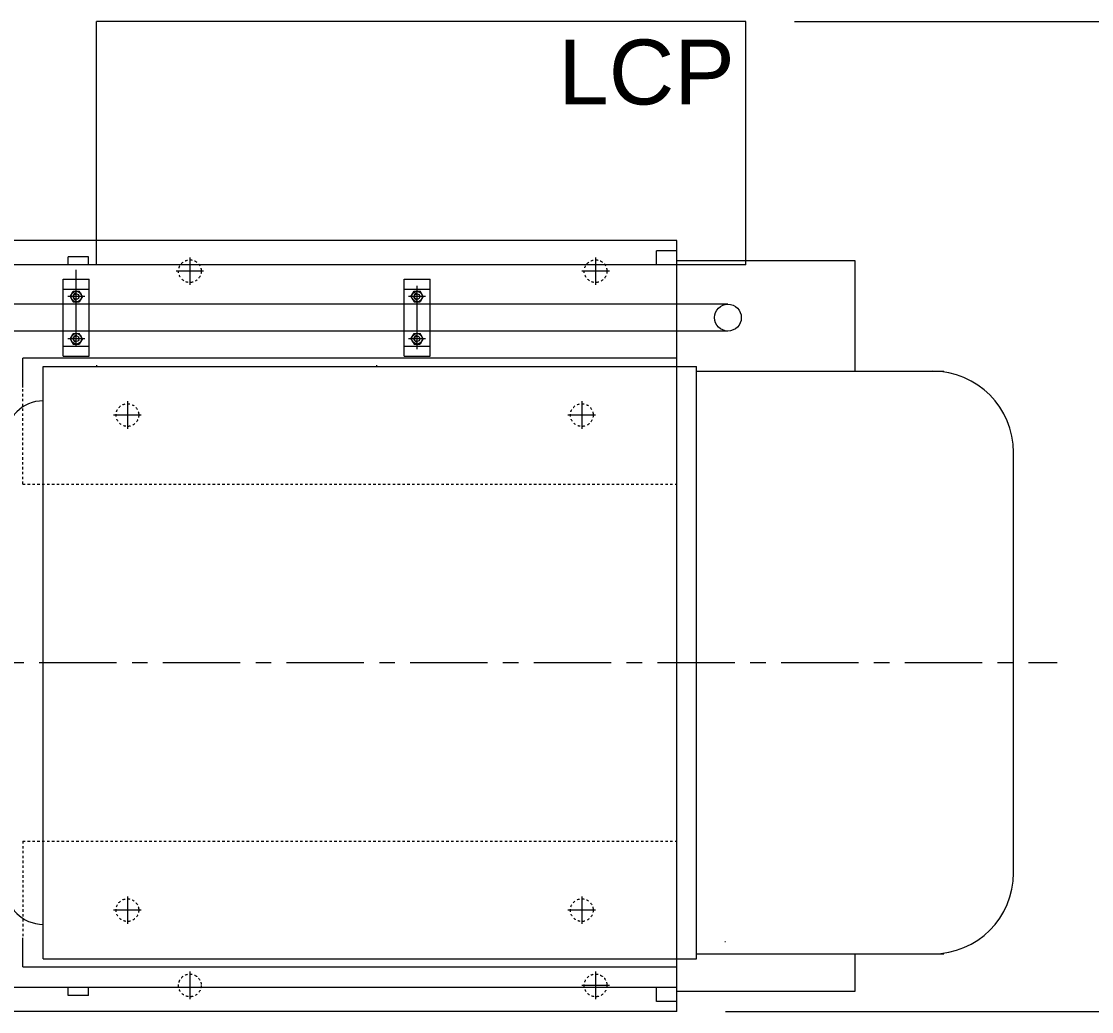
# Model space of a CAD drawing. Header units: inches. Extents: x 0 to 22015, y 0 to 16774.
# Drawn here: x 19203 to 20522, y 5667 to 6887 of the extents above; entities that cross this region are included whole.
import ezdxf

# ---------------------------------------------------------------- set-up
doc = ezdxf.new("R2010")
doc.units = ezdxf.units.IN
doc.header["$MEASUREMENT"] = 0
doc.linetypes.add('CENTER', pattern=[50.8, 31.75, -6.35, 6.35, -6.35])
doc.linetypes.add('EB_DASH', pattern=[6, 3, -3])
doc.layers.get('Defpoints').update_dxf_attribs({"lineweight": 5})
for name, color, linetype, lineweight in [('06___ANNOTATIONS', 7, 'Continuous', 5), ('CAXA0', 7, 'Continuous', 5), ('CAXA1', 5, 'CENTER', 5), ('CAXA2', 6, 'EB_DASH', 5)]:
    doc.layers.add(name, color=color, linetype=linetype, lineweight=lineweight)
doc.styles.add('Roman', font='arial.ttf')
doc.styles.get("Standard").update_dxf_attribs({"font": 'arial.ttf'})
doc.dimstyles.new('ISO-25', dxfattribs={"dimscale": 30, "dimtxt": 1.5, "dimasz": 1.5, "dimexe": 2, "dimexo": 2, "dimtad": 1, "dimtih": 1, "dimtoh": 1, "dimdec": 1, "dimlfac": 0.03937, "dimdsep": 46, "dimtxsty": 'Standard', "dimcen": 2.5, "dimclrd": 7, "dimclre": 7, "dimclrt": 7, "dimadec": 0, "dimazin": 0, "dimtfac": 1, "dimtdec": 1, "dimtmove": 0, "dimatfit": 3, "dimfxl": 1, "dimlwd": 5, "dimlwe": 5, "dimarcsym": 0})

# ---------------------------------------------------------------- blocks, each defined once
blk = doc.blocks.new('*D44')
at = {"color": 7, "linetype": 'Continuous', "lineweight": 5, "transparency": 16777216}
for p, q in [((20155.3, 6887.1), (20828.7, 6887.1)), ((20768.7, 6842.1), (20768.7, 6284.6)), ((20768.7, 5712.1), (20768.7, 6078.6)), ((20070.3, 5667.1), (20828.7, 5667.1))]:
    blk.add_line(p, q, dxfattribs=at)
at = {"color": 7, "transparency": 16777216}
for points in [[(20761.2, 6842.1), (20776.2, 6842.1), (20768.7, 6887.1)], [(20761.2, 5712.1), (20776.2, 5712.1), (20768.7, 5667.1)]]:
    blk.add_solid(points, dxfattribs=at)
at = {"layer": 'Defpoints', "color": 0, "transparency": 16777216}
for p in [(20095.3, 6887.1), (20010.3, 5667.1), (20768.7, 5667.1)]:
    blk.add_point(p, dxfattribs=at)
at = {"color": 7, "lineweight": 5, "transparency": 16777216, "insert": (20768.7, 6181.6), "char_height": 165, "attachment_point": 5, "style": 'Roman'}
blk.add_mtext('48', dxfattribs=at)

msp = doc.modelspace()

# ---------------------------------------------------------------- linework, layer by layer
at = {"layer": 'CAXA0', "color": 7, "linetype": 'Continuous', "lineweight": 5}
for p, q in [((19295.28, 6587.06), (19295.28, 6887.07)), ((20095.28, 6887.07), (19295.28, 6887.07)), ((20095.28, 6587.07), (20095.28, 6887.07)), ((20010.28, 6617.07), (18310.28, 6617.07)), ((19710.28, 6617.07), (19544.77, 6617.07)), ((20010.28, 5667.07), (20010.28, 6617.07)), ((19260.28, 6587.07), (19260.28, 6597.07)), ((19285.28, 6597.07), (19260.28, 6597.07)), ((19285.28, 6587.07), (19285.28, 6597.07)), ((19985.28, 6587.07), (19985.28, 6604.57)), ((20010.28, 6604.57), (19985.28, 6604.57)), ((20070.28, 6587.07), (18673.49, 6587.07)), ((19710.28, 6587.07), (18673.49, 6587.07)), ((20230.28, 6592.06), (20010.28, 6592.06)), ((20095.28, 6587.07), (20070.28, 6587.07)), ((20230.28, 6456.07), (20230.28, 6592.06)), ((19254.29, 6474.57), (19254.29, 6569.57)), ((19254.29, 6569.57), (19286.29, 6569.57)), ((19286.29, 6474.57), (19286.29, 6569.57)), ((19674.29, 6569.57), (19706.29, 6569.57)), ((19674.29, 6474.57), (19674.29, 6569.57)), ((19706.29, 6474.57), (19706.29, 6569.57)), ((19254.29, 6557.07), (19286.29, 6557.07)), ((19674.29, 6557.07), (19706.29, 6557.07)), ((19262.78, 6548.07), (19266.54, 6554.57)), ((19262.78, 6548.07), (19266.54, 6541.57)), ((19266.54, 6554.57), (19274.04, 6554.57)), ((19277.79, 6548.07), (19274.04, 6554.57)), ((19277.79, 6548.07), (19274.04, 6541.57)), ((19682.78, 6548.07), (19686.54, 6554.57)), ((19682.78, 6548.07), (19686.54, 6541.57)), ((19686.54, 6554.57), (19694.04, 6554.57)), ((19697.79, 6548.07), (19694.04, 6554.57)), ((19697.79, 6548.07), (19694.04, 6541.57)), ((20073.4, 6538.57), (18950.27, 6538.57)), ((19266.54, 6541.57), (19274.04, 6541.57)), ((19686.54, 6541.57), (19694.04, 6541.57)), ((20073.4, 6505.57), (18950.27, 6505.57)), ((19262.78, 6496.07), (19266.54, 6502.57)), ((19266.54, 6502.57), (19274.04, 6502.57)), ((19277.79, 6496.07), (19274.04, 6502.57)), ((19682.78, 6496.07), (19686.54, 6502.57)), ((19686.54, 6502.57), (19694.04, 6502.57)), ((19697.79, 6496.07), (19694.04, 6502.57)), ((19262.78, 6496.07), (19266.54, 6489.57)), ((19266.54, 6489.57), (19274.04, 6489.57)), ((19277.79, 6496.07), (19274.04, 6489.57)), ((19682.78, 6496.07), (19686.54, 6489.57)), ((19686.54, 6489.57), (19694.04, 6489.57)), ((19697.79, 6496.07), (19694.04, 6489.57)), ((19254.29, 6487.07), (19286.29, 6487.07)), ((19674.29, 6487.07), (19706.29, 6487.07)), ((20010.28, 6472.06), (19204.27, 6472.06)), ((19204.27, 6436), (19204.27, 6472.06)), ((19254.29, 6474.57), (19286.29, 6474.57)), ((19674.29, 6474.57), (19706.29, 6474.57)), ((19229.56, 5732.07), (19229.56, 6462.07)), ((19229.56, 6462.07), (20034.56, 6462.07)), ((20034.56, 5732.07), (20034.56, 6462.07)), ((20034.56, 6456.07), (20339.29, 6456.07)), ((20425.4, 5838.07), (20425.4, 6356.07)), ((19204.27, 5722.07), (19204.27, 5758.13)), ((20034.56, 5738.07), (20339.29, 5738.07)), ((20230.28, 5692.06), (20230.28, 5738.07)), ((19229.56, 5732.07), (20034.56, 5732.07)), ((19204.27, 5722.07), (20010.28, 5722.07)), ((18310.28, 5697.07), (20010.28, 5697.07)), ((19260.28, 5687.07), (19260.28, 5697.07)), ((19285.28, 5687.07), (19260.28, 5687.07)), ((19285.28, 5687.07), (19285.28, 5697.07)), ((19985.28, 5679.57), (19985.28, 5697.07)), ((20010.28, 5692.06), (20230.28, 5692.06)), ((20010.28, 5679.57), (19985.28, 5679.57)), ((20010.28, 5667.07), (18310.28, 5667.07))]:
    msp.add_line(p, q, dxfattribs=at)
for centre, radius in [((19270.29, 6548.07), 6.5), ((19270.29, 6548.07), 3.4), ((19690.29, 6548.07), 6.5), ((19690.29, 6548.07), 3.4), ((20073.4, 6522.07), 16.5), ((19270.29, 6496.07), 6.5), ((19690.29, 6496.07), 6.5), ((19270.29, 6496.07), 3.4), ((19690.29, 6496.07), 3.4)]:
    msp.add_circle(centre, radius, dxfattribs=at)
for centre, radius, start, end in [((19270.29, 6548.07), 4, 80, 270), ((19690.29, 6548.07), 4, 80, 270), ((19270.29, 6496.07), 4, 80, 270), ((19690.29, 6496.07), 4, 80, 270), ((20325.4, 6356.07), 100, 0, 90), ((19229.56, 6373.28), 46.29, 90, 180), ((20325.4, 5838.07), 100, 270, 0), ((19229.56, 5820.85), 46.29, 180, 270)]:
    msp.add_arc(centre, radius, start, end, dxfattribs=at)
at = {"layer": 'CAXA1', "linetype": 'CENTER', "lineweight": 5, "ltscale": 3}
for p, q in [((19410.28, 6596.3), (19410.28, 6562.3)), ((19410.28, 6596.3), (19410.28, 6562.3)), ((19910.28, 6596.3), (19910.28, 6562.3)), ((19910.28, 6596.3), (19910.28, 6562.3)), ((19270.29, 6488.8), (19270.29, 6580.96)), ((19427.28, 6579.3), (19393.28, 6579.3)), ((19927.28, 6579.3), (19893.28, 6579.3)), ((19270.29, 6538.57), (19270.29, 6557.57)), ((19690.29, 6483.16), (19690.29, 6561.1)), ((19690.29, 6538.57), (19690.29, 6557.57)), ((19280.79, 6548.07), (19259.78, 6548.07)), ((19700.79, 6548.07), (19679.78, 6548.07)), ((19270.29, 6486.57), (19270.29, 6505.57)), ((19690.29, 6486.57), (19690.29, 6505.57)), ((19280.79, 6496.07), (19259.78, 6496.07)), ((19700.79, 6496.07), (19679.78, 6496.07)), ((19333.29, 6419.07), (19333.29, 6385.07)), ((19333.29, 6419.07), (19333.29, 6385.07)), ((19893.29, 6419.07), (19893.29, 6385.07)), ((19893.29, 6419.07), (19893.29, 6385.07)), ((19350.29, 6402.07), (19316.29, 6402.07)), ((19910.29, 6402.07), (19876.29, 6402.07)), ((18310.28, 6097.07), (20478.95, 6097.07)), ((19333.29, 5809.07), (19333.29, 5775.07)), ((19333.29, 5809.07), (19333.29, 5775.07)), ((19893.29, 5809.07), (19893.29, 5775.07)), ((19893.29, 5809.07), (19893.29, 5775.07)), ((19350.29, 5792.07), (19316.29, 5792.07)), ((19910.29, 5792.07), (19876.29, 5792.07)), ((19410.28, 5716.3), (19410.28, 5682.3)), ((19410.28, 5716.3), (19410.28, 5682.3)), ((19910.28, 5716.3), (19910.28, 5682.3)), ((19910.28, 5716.3), (19910.28, 5682.3)), ((19927.28, 5699.3), (19893.28, 5699.3))]:
    msp.add_line(p, q, dxfattribs=at)
at = {"layer": 'CAXA2', "color": 7, "linetype": 'EB_DASH', "lineweight": 5}
for p, q in [((19295.28, 6463.57), (19295.28, 6462.57)), ((19295.28, 6463.57), (19295.28, 6462.57)), ((19640.28, 6463.57), (19640.28, 6462.57)), ((19640.28, 6463.57), (19640.28, 6462.57)), ((19204.27, 6317.06), (19204.27, 6436)), ((19204.27, 6317.06), (20010.28, 6317.06)), ((19204.27, 5877.06), (20010.28, 5877.06)), ((19204.27, 5877.06), (19204.27, 5758.13)), ((20070.28, 5753.07), (20069.76, 5753.07))]:
    msp.add_line(p, q, dxfattribs=at)
for centre in [(19410.28, 6579.3), (19910.28, 6579.3), (19333.29, 6402.07), (19893.29, 6402.07), (19333.29, 5792.07), (19893.29, 5792.07), (19410.28, 5699.3), (19910.28, 5699.3)]:
    msp.add_circle(centre, 14, dxfattribs=at)

# ---------------------------------------------------------------- texts
at = {"layer": '06___ANNOTATIONS', "color": 7, "linetype": 'Continuous', "lineweight": 5, "insert": (19864.4, 6824.15), "char_height": 80, "width": 4297.3632, "attachment_point": 4, "style": 'Roman'}
msp.add_mtext('LCP', dxfattribs=at)

# ---------------------------------------------------------------- dimensions: what is measured, and where the dimension line sits
at = {"color": 7, "lineweight": 5}
dim = msp.add_linear_dim(base=(20768.68, 5667.07), p1=(20095.28, 6887.07), p2=(20010.28, 5667.07), angle=90, dimstyle='ISO-25', override={"dimtxt": 5.5, "dimpost": '\\X', "dimtxsty": 'Roman', "dimtmove": 1}, dxfattribs=at)
dim.commit()
dim.dimension.update_dxf_attribs({"geometry": '*D44', "text_midpoint": (20768.68, 6181.58), "dimtype": 160})

doc.saveas('drawing.dxf')
